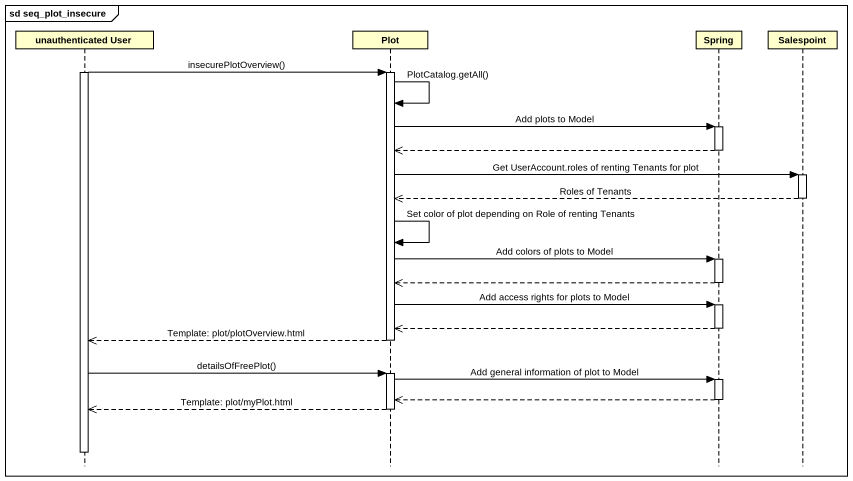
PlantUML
@startuml
mainframe sd seq_plot_insecure
hide footbox
participant "unauthenticated User" as unauthenticated_User
participant Plot
participant Spring
participant Salespoint

activate unauthenticated_User
unauthenticated_User -> Plot : insecurePlotOverview()
activate Plot
Plot -> Plot : PlotCatalog.getAll()
Plot -> Spring : Add plots to Model
activate Spring
Spring -->> Plot
deactivate Spring
Plot -> Salespoint : Get UserAccount.roles of renting Tenants for plot
activate Salespoint
Salespoint -->> Plot : Roles of Tenants
deactivate Salespoint
Plot -> Plot : Set color of plot depending on Role of renting Tenants
Plot -> Spring : Add colors of plots to Model
activate Spring
Spring -->> Plot
deactivate Spring
Plot -> Spring : Add access rights for plots to Model
activate Spring
Spring -->> Plot
deactivate Spring
Plot -->> unauthenticated_User : Template: plot/plotOverview.html
deactivate Plot
unauthenticated_User -> Plot : detailsOfFreePlot()
activate Plot
Plot -> Spring : Add general information of plot to Model
activate Spring
Spring -->> Plot
deactivate Spring
Plot -->> unauthenticated_User : Template: plot/myPlot.html
deactivate Plot
deactivate unauthenticated_User
@enduml
